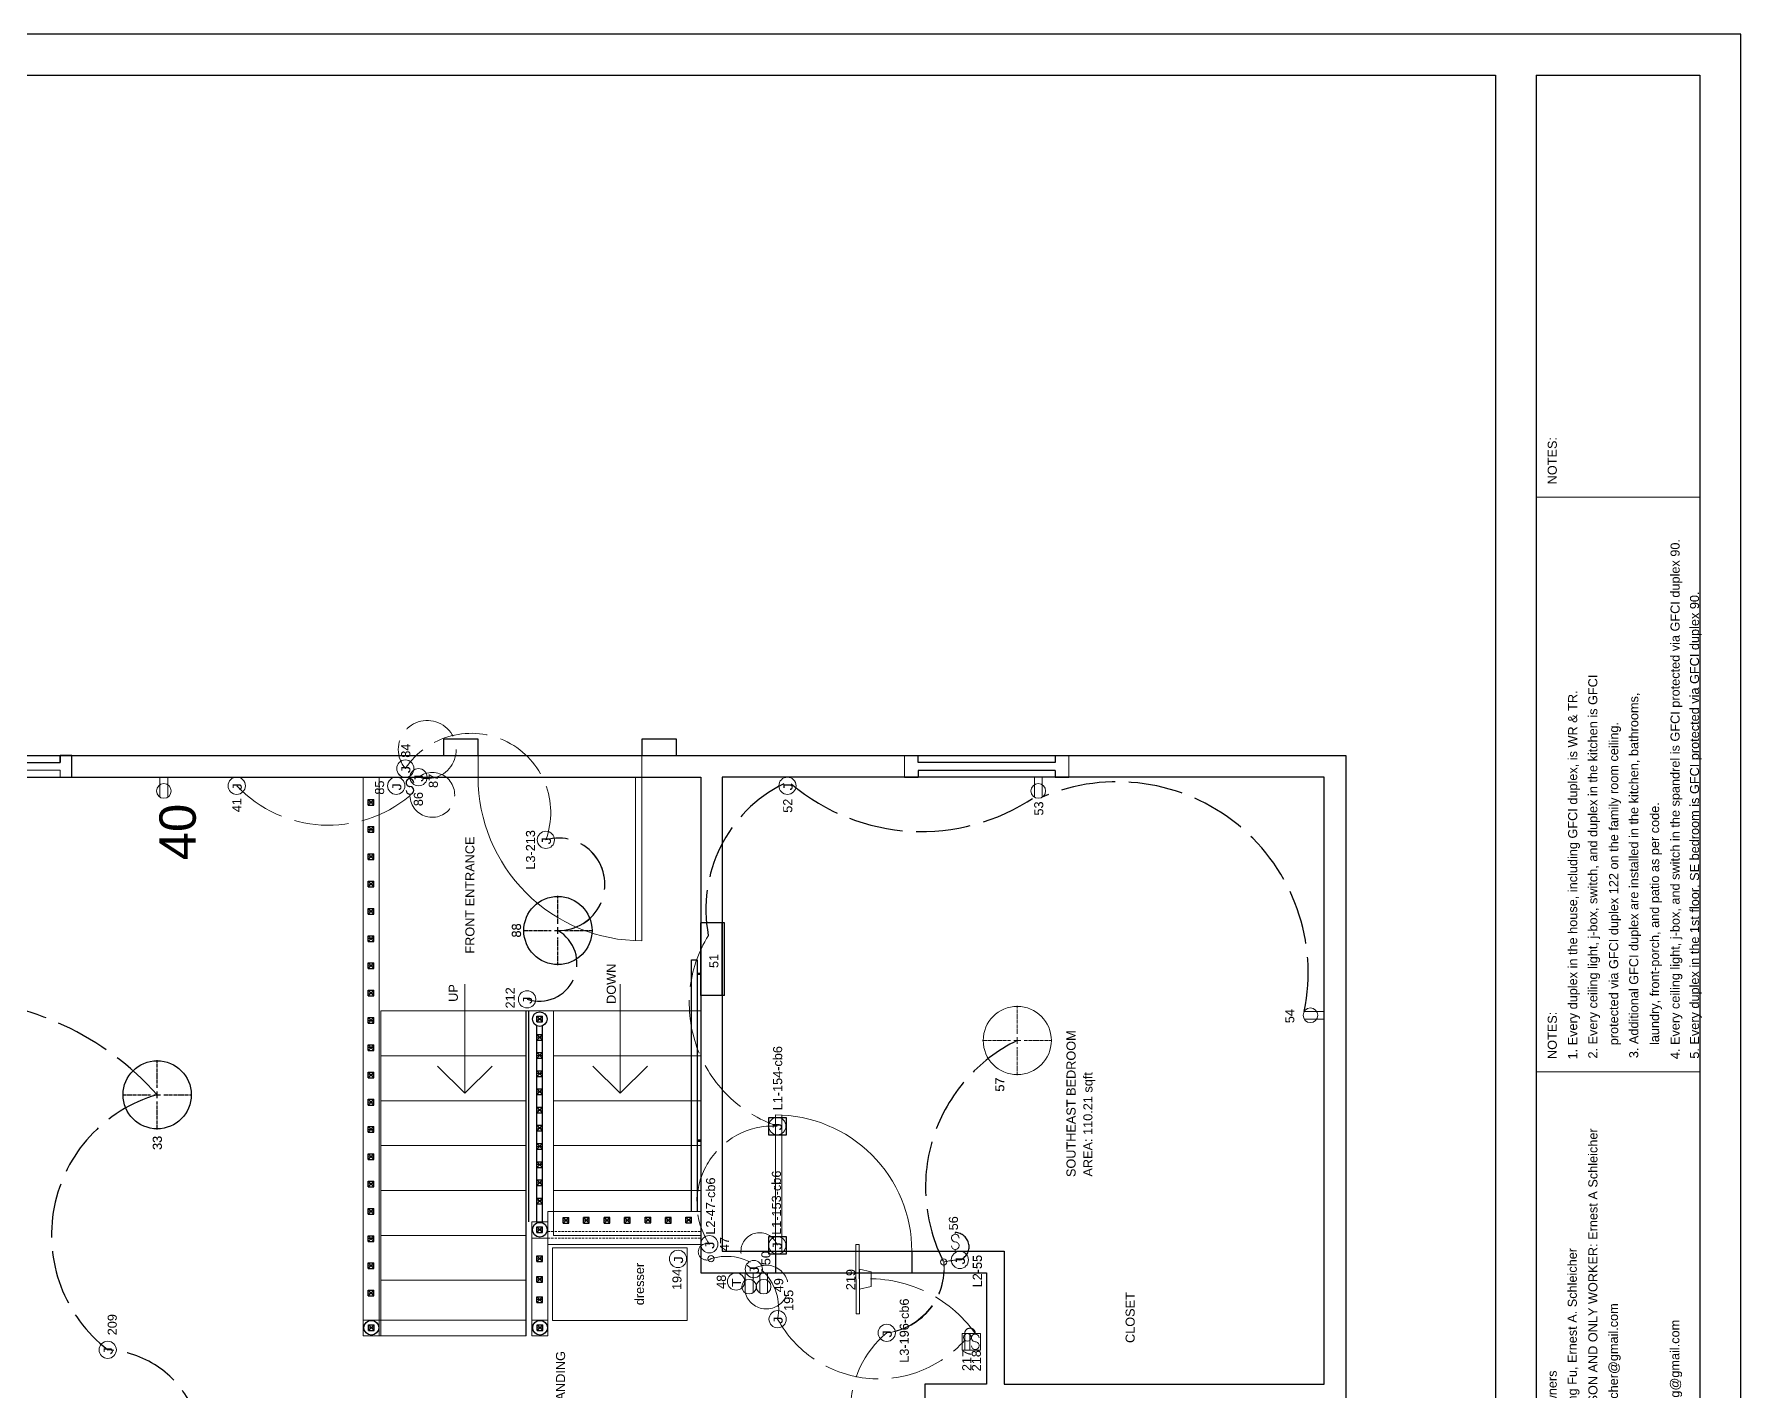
# Model space of a CAD drawing. Header units: inches. Extents: x 12 to 619, y -4 to 515.
# Drawn here: x 244 to 619.4, y 216.8 to 515.3 of the extents above; entities that cross this region are included whole.
import ezdxf

# ---------------------------------------------------------------- set-up
doc = ezdxf.new("R2010")
doc.units = ezdxf.units.IN
doc.header["$MEASUREMENT"] = 0
for name, pattern in [('ACAD_ISO02W100', [15, 12, -3]), ('CENTER2', [1.125, 0.75, -0.125, 0.125, -0.125]), ('DASHED', [0.75, 0.5, -0.25])]:
    doc.linetypes.add(name, pattern=pattern)
doc.layers.get('0').update_dxf_attribs({"color": 1, "lineweight": 9})
for name, color, linetype, lineweight in [('00-page-edge', 7, 'Continuous', 9), ('A201-Floorplan-2nd-floor', 7, 'Continuous', 9), ('A201-Text', 7, 'Continuous', 9), ('E201-Electrical-2nd-floor', 7, 'Continuous', 9), ('E301-Electrical-attic', 7, 'Continuous', 9)]:
    doc.layers.add(name, color=color, linetype=linetype, lineweight=lineweight)
doc.layers.add('Title Block', color=7, linetype='Continuous')
doc.layers.get('0').off()
doc.styles.add('Reg', font='Courier New.ttf', dxfattribs={"height": 2})
doc.styles.get("Standard").update_dxf_attribs({"font": 'Arial.ttf', "height": 2})

# ---------------------------------------------------------------- blocks, each defined once
blk = doc.blocks.new('L2-dining-room-window')
at = {"layer": 'A201-Floorplan-2nd-floor', "lineweight": 30}
for p, q in [((0, -2.5), (0, 0)), ((0, 0), (4.75, 0)), ((4.75, 0), (4.75, -2.5)), ((3.2, -2.5), (4.75, -2.5)), ((3.2, -2.5), (3.2, -92.5)), ((4.75, -2.5), (3.2, -2.5)), ((0, -92.5), (0, -95)), ((3.2, -92.5), (4.75, -92.5)), ((4.75, -92.5), (3.2, -92.5)), ((4.75, -95), (4.75, -92.5)), ((0, -95), (4.75, -95))]:
    blk.add_line(p, q, dxfattribs=at)
at = {"layer": 'A201-Floorplan-2nd-floor'}
blk.add_lwpolyline([(0, -92.5), (1.55, -92.5), (1.55, -2.5), (0, -2.5)], dxfattribs=at)
blk = doc.blocks.new('L2-SE-bedroom-window')
at = {"lineweight": 30}
blk.add_line((0, -33.125), (0, -36.125), dxfattribs=at)
at = {"layer": 'A201-Floorplan-2nd-floor'}
for p, q in [((4.75, 0), (0, 0)), ((0, -36.125), (4.75, -36.125))]:
    blk.add_line(p, q, dxfattribs=at)
at = {"layer": 'A201-Floorplan-2nd-floor', "lineweight": 30}
for p, q in [((0, 0), (0, -3)), ((4.75, 0), (4.75, -3)), ((1.5, -3), (0, -3)), ((1.5, -33.125), (1.5, -3)), ((3.25, -3), (4.75, -3)), ((3.25, -33.125), (3.25, -3)), ((1.5, -33.125), (0, -33.125)), ((4.75, -33.125), (3.25, -33.125)), ((4.75, -33.125), (4.75, -36.125))]:
    blk.add_line(p, q, dxfattribs=at)
blk = doc.blocks.new('L2-SE-bedroom')
at = {"layer": 'A201-Floorplan-2nd-floor'}
for p, q in [((30, 0), (0, 0)), ((0, 0), (0, -1.38)), ((0, -1.38), (29.97, -1.38))]:
    blk.add_line(p, q, dxfattribs=at)
blk.add_arc((0, 0), 30, 270, 0, dxfattribs=at)
blk = doc.blocks.new('L2-wall-heater-51')
at = {"layer": 'E201-Electrical-2nd-floor', "lineweight": 30}
for p, q in [((0, -0.5, -12.5), (0, 4.75, -12.5)), ((0, 4.75, -12.5), (16, 4.75, -12.5)), ((16, -0.5, -12.5), (16, 4.75, -12.5)), ((0, 0, -12.5), (16, 0, -12.5)), ((0, -0.5, -12.5), (16, -0.5, -12.5))]:
    blk.add_line(p, q, dxfattribs=at)
blk = doc.blocks.new('L2-duplex-53')
at = {"layer": 'E201-Electrical-2nd-floor'}
for p, q in [((0, 1.73, -16.62), (-4.39, 1.73, -16.62)), ((0, 0, -16.62), (-4.38, 0, -16.62))]:
    blk.add_line(p, q, dxfattribs=at)
blk.add_circle((-3.03, 0.87, -16.62), 1.61, dxfattribs=at)
blk = doc.blocks.new('L2-duplex-54')
at = {"layer": 'E201-Electrical-2nd-floor'}
for p, q in [((-1.73, 0, -16.62), (-1.73, 4.38, -16.62)), ((0, 0, -16.62), (0, 4.39, -16.62))]:
    blk.add_line(p, q, dxfattribs=at)
blk.add_circle((-0.86, 3.03, -16.62), 1.61, dxfattribs=at)
blk = doc.blocks.new('L2-basic-switch-56')
at = {"layer": 'E201-Electrical-2nd-floor'}
for p, q in [((0.37, 0, -43.5), (0, 0, -43.5)), ((3.74, 0, -43.5), (4.11, 0, -43.5))]:
    blk.add_line(p, q, dxfattribs=at)
for centre, start, end in [((1.21, 0, -43.5), 90, 270), ((2.9, 0, -43.5), 270, 180), ((1.22, 0, -43.5), 270, 0)]:
    blk.add_arc(centre, 0.84, start, end, dxfattribs=at)
blk = doc.blocks.new('L2-ceiling-led-57')
blk.add_circle((0, 0, -91.5), 7.5)
at = {"layer": 'E201-Electrical-2nd-floor', "linetype": 'CENTER2'}
for p, q in [((0, 7.62, -91.5), (0, 1.5, -91.5)), ((-7.62, 0, -91.5), (-1.5, 0, -91.5)), ((1.5, 0, -91.5), (7.62, 0, -91.5)), ((0, -1.5, -91.5), (0, -7.62, -91.5))]:
    blk.add_line(p, q, dxfattribs=at)
at = {"layer": 'E201-Electrical-2nd-floor', "linetype": 'Continuous'}
for p, q in [((-0.75, 0, -91.5), (0.75, 0, -91.5)), ((0, 0.75, -91.5), (0, -0.75, -91.5))]:
    blk.add_line(p, q, dxfattribs=at)
at = {"layer": 'E201-Electrical-2nd-floor'}
blk.add_circle((0, 0, -91.5), 7.5, dxfattribs=at)
blk = doc.blocks.new('brick-facade-right-of-front-door')
at = {"lineweight": 30}
for p, q in [((3.625, 7.625), (0, 7.625)), ((0, 7.625), (0, 0)), ((3.625, 0), (3.625, 7.625)), ((0, 0), (3.625, 0))]:
    blk.add_line(p, q, dxfattribs=at)
blk = doc.blocks.new('brick-facade-left-of-front-door')
at = {"lineweight": 30}
for p, q in [((3.625, 0), (0, 0)), ((0, 0), (0, -7.625)), ((3.625, -7.625), (3.625, 0)), ((0, -7.625), (3.625, -7.625))]:
    blk.add_line(p, q, dxfattribs=at)
blk = doc.blocks.new('L2-duplex-40')
at = {"layer": 'E201-Electrical-2nd-floor'}
for p, q in [((0, 1.73, -15.88), (-4.39, 1.72, -15.88)), ((0, 0, -15.88), (-4.38, -0.01, -15.88))]:
    blk.add_line(p, q, dxfattribs=at)
blk.add_circle((-3.03, 0.87, -15.88), 1.61, dxfattribs=at)
blk = doc.blocks.new('*U133')
at = {"layer": 'E201-Electrical-2nd-floor', "color": 0, "linetype": 'CENTER2', "lineweight": -3, "transparency": 16777216}
for p, q in [((0, 1.5), (0, 7.62)), ((-7.62, 0), (-1.5, 0)), ((1.5, 0), (7.62, 0)), ((0, -7.62), (0, -1.5))]:
    blk.add_line(p, q, dxfattribs=at)
at = {"layer": 'E201-Electrical-2nd-floor', "color": 0, "linetype": 'Continuous', "lineweight": -3, "transparency": 16777216}
for p, q in [((-0.75, 0), (0.75, 0)), ((0, -0.75), (0, 0.75))]:
    blk.add_line(p, q, dxfattribs=at)
blk = doc.blocks.new('L2-ceiling-led-33')
at = {"layer": 'E201-Electrical-2nd-floor', "lineweight": -3}
blk.add_circle((0, 0, -93.62), 7.5, dxfattribs=at)
at = {"layer": 'E201-Electrical-2nd-floor', "linetype": 'CENTER2', "lineweight": -3, "rotation": 270}
blk.add_blockref('*U133', (0, 0, -93.62), dxfattribs=at)
blk = doc.blocks.new('L2-j-box')
at = {"layer": 'E201-Electrical-2nd-floor'}
blk.add_circle((0, 0), 1.9, dxfattribs=at)
at = {"layer": 'E201-Electrical-2nd-floor', "lineweight": 5, "style": 'Reg'}
blk.add_text('J', height=2, dxfattribs=at).set_placement((-1.25, -1.11))
blk = doc.blocks.new('L2-j-box-47')
at = {"layer": 'E201-Electrical-2nd-floor'}
blk.add_circle((0, -1.9, -46.62), 1.9, dxfattribs=at)
at = {"layer": 'E201-Electrical-2nd-floor', "lineweight": 5, "style": 'Reg'}
blk.add_text('J', height=2, dxfattribs=at).set_placement((-1.25, -3.01, -46.62))
blk = doc.blocks.new('L2-thermostat-48')
at = {"layer": 'E201-Electrical-2nd-floor'}
blk.add_circle((-1.9, 0, -59.62), 1.9, dxfattribs=at)
at = {"layer": 'E201-Electrical-2nd-floor', "lineweight": 5, "style": 'Reg'}
blk.add_text('T', height=2, dxfattribs=at).set_placement((-3.15, -1.11, -59.62))
blk = doc.blocks.new('L2-j-box-50')
at = {"layer": 'E201-Electrical-2nd-floor'}
blk.add_circle((-0.1, -1.9, -2), 1.9, dxfattribs=at)
at = {"layer": 'E201-Electrical-2nd-floor', "lineweight": 5, "style": 'Reg'}
blk.add_text('J', height=2, dxfattribs=at).set_placement((-1.35, -3.01, -2))
blk = doc.blocks.new('L2-two-duplex-49')
at = {"layer": 'E201-Electrical-2nd-floor'}
for p, q in [((0, 2.46, -15.62), (-4.39, 2.46, -15.62)), ((0, 0.73, -15.62), (-4.38, 0.73, -15.62)), ((0, -0.74, -15.62), (-4.39, -0.74, -15.62)), ((0, -2.47, -15.62), (-4.38, -2.47, -15.62))]:
    blk.add_line(p, q, dxfattribs=at)
for centre in [(-3.03, 1.6, -15.62), (-3.03, -1.6, -15.62)]:
    blk.add_circle(centre, 1.61, dxfattribs=at)
blk = doc.blocks.new('L2-j-box-52')
at = {"layer": 'E201-Electrical-2nd-floor'}
blk.add_circle((-1.9, 0, -27), 1.9, dxfattribs=at)
at = {"layer": 'E201-Electrical-2nd-floor', "lineweight": 5, "style": 'Reg'}
blk.add_text('J', height=2, dxfattribs=at).set_placement((-3.15, -1.11, -27))
blk = doc.blocks.new('L2-j-box-84')
at = {"layer": 'E201-Electrical-2nd-floor'}
blk.add_circle((1.9, 0, -147), 1.9, dxfattribs=at)
at = {"layer": 'E201-Electrical-2nd-floor', "lineweight": 5, "style": 'Reg'}
blk.add_text('J', height=2, dxfattribs=at).set_placement((0.65, -1.11, -147))
blk = doc.blocks.new('L2-j-box-85')
at = {"layer": 'E201-Electrical-2nd-floor'}
blk.add_circle((-1.9, 0, -70.12), 1.9, dxfattribs=at)
at = {"layer": 'E201-Electrical-2nd-floor', "lineweight": 5, "style": 'Reg'}
blk.add_text('J', height=2, dxfattribs=at).set_placement((-3.15, -1.11, -70.12))
blk = doc.blocks.new('L2-motion-switch-86')
at = {"layer": 'E201-Electrical-2nd-floor', "lineweight": -3}
for p, q in [((-3.74, 0, -64.62), (-4.11, 0, -64.62)), ((-0.37, 0, -64.62), (0, 0, -64.62))]:
    blk.add_line(p, q, dxfattribs=at)
for centre, start, end in [((-2.9, 0, -64.62), 90, 360), ((-1.22, 0, -64.62), 90, 180), ((-1.21, 0, -64.62), 270, 90)]:
    blk.add_arc(centre, 0.84, start, end, dxfattribs=at)
blk = doc.blocks.new('L2-j-box-87')
at = {"layer": 'E201-Electrical-2nd-floor'}
blk.add_circle((0, -1.9, -70.25), 1.9, dxfattribs=at)
at = {"layer": 'E201-Electrical-2nd-floor', "lineweight": 5, "style": 'Reg'}
blk.add_text('J', height=2, dxfattribs=at).set_placement((-1.25, -3.01, -70.25))
blk = doc.blocks.new('L2-front-door')
at = {"layer": 'A201-Floorplan-2nd-floor'}
for p, q in [((-36, 0), (0, 0)), ((-35.97, 1.38), (0, 1.38))]:
    blk.add_line(p, q, dxfattribs=at)
at = {"layer": 'A201-Floorplan-2nd-floor', "lineweight": 30}
blk.add_line((0, 1.38), (0, 0), dxfattribs=at)
at = {"layer": 'A201-Floorplan-2nd-floor'}
blk.add_arc((0, 0), 36, 90, 180, dxfattribs=at)
blk = doc.blocks.new('L2-banister-rail')
at = {"layer": 'A201-Floorplan-2nd-floor', "lineweight": -3}
for p, q in [((292.34, -354.55), (291.09, -355.8)), ((292.34, -355.8), (291.09, -354.55)), ((291.09, -354.55), (291.09, -355.8)), ((291.09, -354.55), (292.34, -354.55)), ((291.09, -355.8), (292.34, -355.8)), ((292.34, -354.55), (292.34, -355.8))]:
    blk.add_line(p, q, dxfattribs=at)
at = {"layer": 'A201-Floorplan-2nd-floor', "lineweight": 5}
blk.add_line((291.71, -355.8), (291.71, -354.55), dxfattribs=at)
blk = doc.blocks.new('L2-dresser-in-front-of-banister')
at = {"layer": 'A201-Floorplan-2nd-floor', "lineweight": 5}
for p, q in [((232.25, -357.98), (232.25, -387.6)), ((248.25, -357.98), (232.25, -357.98)), ((248.25, -387.6), (248.25, -357.98)), ((232.25, -387.6), (248.25, -387.6))]:
    blk.add_line(p, q, dxfattribs=at)
blk = doc.blocks.new('L2-SW-bannister-ball')
at = {"layer": 'A201-Floorplan-2nd-floor', "lineweight": -3}
blk.add_circle((231.61, -355.22), 1.62, dxfattribs=at)
at = {"color": 1, "lineweight": 5}
blk.add_blockref('L2-banister-rail', (-60.1, -0.01), dxfattribs=at)
blk = doc.blocks.new('L2-SE-bannister-ball')
at = {"layer": 'A201-Floorplan-2nd-floor', "lineweight": -3}
blk.add_circle((252.25, -355.22), 1.62, dxfattribs=at)
at = {"color": 1, "lineweight": 5}
blk.add_blockref('L2-banister-rail', (-39.46, 0), dxfattribs=at)
blk = doc.blocks.new('L1-pt-5-bannister-ball')
at = {"layer": 'A201-Floorplan-2nd-floor', "lineweight": -3}
blk.add_circle((298.59, -355.2), 1.61, dxfattribs=at)
at = {"color": 1, "lineweight": 5}
blk.add_blockref('L2-banister-rail', (6.88, -0.02), dxfattribs=at)
blk = doc.blocks.new('L2-south-stairway-5-steps')
at = {"layer": 'A201-Floorplan-2nd-floor', "lineweight": 5}
for p, q in [((-49.375, 0), (0, 0)), ((-49.375, 0), (-49.375, -32.40625)), ((-39.5, 0), (-39.5, -32.40625)), ((-29.625, 0), (-29.625, -32.40625)), ((-19.75, 0), (-19.75, -32.40625)), ((-9.875, 0), (-9.875, -32.40625)), ((0, 0), (0, -32.40625))]:
    blk.add_line(p, q, dxfattribs=at)
blk = doc.blocks.new('L2-south-stairway-handrail-to-L1')
at = {"layer": 'A201-Floorplan-2nd-floor', "lineweight": -3}
for p, q in [((-44.12, 1.25), (11.23, 1.25)), ((11.23, 0), (-44.12, 0)), ((-28.71, -0.75), (-28.71, 0)), ((-28.46, -0.75), (-28.46, 0)), ((8.09, 0), (8.09, -0.75)), ((8.34, 0), (8.34, -0.75)), ((11.23, 1.25), (11.23, 0))]:
    blk.add_line(p, q, dxfattribs=at)
blk = doc.blocks.new('L1-arrow')
at = {"lineweight": 5}
for p, q in [((188.32, -365.98), (182.32, -359.98)), ((182.32, -365.98), (164.32, -365.98)), ((182.32, -365.98), (188.32, -365.98)), ((188.32, -365.98), (182.32, -371.98))]:
    blk.add_line(p, q, dxfattribs=at)
blk = doc.blocks.new('L3-attic-j-box-211')
at = {"layer": 'E301-Electrical-attic'}
blk.add_circle((0, 0), 1.9, dxfattribs=at)
at = {"layer": 'E301-Electrical-attic', "lineweight": 5, "style": 'Reg'}
blk.add_text('J', height=2, dxfattribs=at).set_placement((-1.25, -1.11))
blk = doc.blocks.new('L3-attic-j-box-212')
at = {"layer": 'E301-Electrical-attic'}
blk.add_circle((0, 0), 1.9, dxfattribs=at)
at = {"layer": 'E301-Electrical-attic', "lineweight": 5, "style": 'Reg'}
blk.add_text('J', height=2, dxfattribs=at).set_placement((-1.25, -1.11))
blk = doc.blocks.new('L3-attic-j-box-194')
at = {"layer": 'E301-Electrical-attic'}
blk.add_circle((0, 0), 1.9, dxfattribs=at)
at = {"layer": 'E301-Electrical-attic', "lineweight": 5, "style": 'Reg'}
blk.add_text('J', height=2, dxfattribs=at).set_placement((-1.25, -1.11))
blk = doc.blocks.new('L3-attic-j-box-196')
at = {"layer": 'E301-Electrical-attic'}
blk.add_circle((0, 0), 1.9, dxfattribs=at)
at = {"layer": 'E301-Electrical-attic', "lineweight": 5, "style": 'Reg'}
blk.add_text('J', height=2, dxfattribs=at).set_placement((-1.25, -1.11))
blk = doc.blocks.new('L2-j-box-47-cb6')
at = {"layer": 'E301-Electrical-attic'}
blk.add_circle((0, 0), 1.9, dxfattribs=at)
at = {"layer": 'E301-Electrical-attic', "lineweight": 5, "style": 'Reg'}
blk.add_text('J', height=2, dxfattribs=at).set_placement((-1.25, -1.11))
blk = doc.blocks.new('L2-j-box-55')
at = {"layer": 'E301-Electrical-attic'}
blk.add_circle((0, 0), 1.9, dxfattribs=at)
at = {"layer": 'E301-Electrical-attic', "lineweight": 5, "style": 'Reg'}
blk.add_text('J', height=2, dxfattribs=at).set_placement((-1.25, -1.11))
blk = doc.blocks.new('L1-154')
at = {"layer": 'E201-Electrical-2nd-floor', "lineweight": 30}
for p, q in [((-1.98, -1.95, -95.88), (-1.98, 1.9, -95.88)), ((-1.98, 1.9, -95.88), (0, 1.9, -95.88)), ((0, 1.9, -95.88), (1.93, 1.9, -95.88)), ((1.93, 1.9, -95.88), (1.93, -1.95, -95.88)), ((1.93, -1.95, -95.88), (-1.98, -1.95, -95.88))]:
    blk.add_line(p, q, dxfattribs=at)
at = {"layer": 'E201-Electrical-2nd-floor'}
blk.add_circle((0, 0, -95.88), 1.9, dxfattribs=at)
at = {"layer": 'E201-Electrical-2nd-floor', "lineweight": 5, "style": 'Reg'}
blk.add_text('J', height=2, dxfattribs=at).set_placement((-1.16, -0.99, -95.88))
blk = doc.blocks.new('L1-153-cb6')
at = {"layer": 'E201-Electrical-2nd-floor', "lineweight": 30}
for p, q in [((-1.98, -1.95), (-1.98, 1.9)), ((-1.98, 1.9), (0, 1.9)), ((0, 1.9), (1.93, 1.9)), ((1.93, 1.9), (1.93, -1.95)), ((1.93, -1.95), (-1.98, -1.95))]:
    blk.add_line(p, q, dxfattribs=at)
at = {"layer": 'E201-Electrical-2nd-floor'}
blk.add_circle((0, 0), 1.9, dxfattribs=at)
at = {"layer": 'E201-Electrical-2nd-floor', "lineweight": 5, "style": 'Reg'}
blk.add_text('J', height=2, dxfattribs=at).set_placement((-1.16, -0.99))
blk = doc.blocks.new('L2-84')
at = {"layer": 'E301-Electrical-attic'}
blk.add_circle((0, 0), 1.9, dxfattribs=at)
at = {"layer": 'E301-Electrical-attic', "lineweight": 5, "style": 'Reg'}
blk.add_text('J', height=2, dxfattribs=at).set_placement((-1.25, -1.11))
blk = doc.blocks.new('*U390')
at = {"layer": 'E301-Electrical-attic', "color": 0, "linetype": 'CENTER2', "lineweight": -3, "transparency": 16777216}
for p, q in [((0, 1.5), (0, 7.62)), ((-7.62, 0), (-1.5, 0)), ((1.5, 0), (7.62, 0)), ((0, -7.62), (0, -1.5))]:
    blk.add_line(p, q, dxfattribs=at)
at = {"layer": 'E301-Electrical-attic', "color": 0, "linetype": 'Continuous', "lineweight": -3, "transparency": 16777216}
for p, q in [((-0.75, 0), (0.75, 0)), ((0, -0.75), (0, 0.75))]:
    blk.add_line(p, q, dxfattribs=at)
blk = doc.blocks.new('L2-33')
at = {"layer": 'E301-Electrical-attic', "lineweight": -3}
blk.add_circle((0, 0), 7.5, dxfattribs=at)
at = {"layer": 'E301-Electrical-attic', "linetype": 'CENTER2', "lineweight": -3, "rotation": 270}
blk.add_blockref('*U390', (0, 0), dxfattribs=at)
blk = doc.blocks.new('L2-56')
at = {"layer": 'E301-Electrical-attic'}
for p, q in [((0.37, 0), (0, 0)), ((3.74, 0), (4.11, 0))]:
    blk.add_line(p, q, dxfattribs=at)
for centre, start, end in [((1.21, 0), 90, 270), ((2.9, 0), 270, 180), ((1.22, 0), 270, 0)]:
    blk.add_arc(centre, 0.84, start, end, dxfattribs=at)
blk = doc.blocks.new('L2-57')
at = {"layer": 'E301-Electrical-attic', "linetype": 'CENTER2'}
for p, q in [((0, 7.62), (0, 1.5)), ((-7.62, 0), (-1.5, 0)), ((1.5, 0), (7.62, 0)), ((0, -1.5), (0, -7.62))]:
    blk.add_line(p, q, dxfattribs=at)
at = {"layer": 'E301-Electrical-attic', "linetype": 'Continuous'}
for p, q in [((-0.75, 0), (0.75, 0)), ((0, 0.75), (0, -0.75))]:
    blk.add_line(p, q, dxfattribs=at)
at = {"layer": 'E301-Electrical-attic'}
blk.add_circle((0, 0), 7.5, dxfattribs=at)
blk.add_circle((0, 0), 7.5, dxfattribs=at)
blk = doc.blocks.new('*U401')
at = {"layer": 'E201-Electrical-2nd-floor', "color": 0, "linetype": 'CENTER2', "lineweight": -3, "transparency": 16777216}
for p, q in [((0, 1.5), (0, 7.62)), ((-7.62, 0), (-1.5, 0)), ((1.5, 0), (7.62, 0)), ((0, -7.62), (0, -1.5))]:
    blk.add_line(p, q, dxfattribs=at)
at = {"layer": 'E201-Electrical-2nd-floor', "color": 0, "linetype": 'Continuous', "lineweight": -3, "transparency": 16777216}
for p, q in [((-0.75, 0), (0.75, 0)), ((0, -0.75), (0, 0.75))]:
    blk.add_line(p, q, dxfattribs=at)
blk = doc.blocks.new('L2-pendant-light-88')
at = {"layer": 'E201-Electrical-2nd-floor', "lineweight": -3}
blk.add_circle((0, 0, -85.88), 7.5, dxfattribs=at)
at = {"layer": 'E201-Electrical-2nd-floor', "linetype": 'CENTER2', "lineweight": -3, "rotation": 270}
blk.add_blockref('*U401', (0, 0, -85.88), dxfattribs=at)
blk = doc.blocks.new('*U403')
at = {"layer": 'E301-Electrical-attic', "color": 0, "linetype": 'CENTER2', "lineweight": -3, "transparency": 16777216}
for p, q in [((0, 1.5), (0, 7.62)), ((-7.62, 0), (-1.5, 0)), ((1.5, 0), (7.62, 0)), ((0, -7.62), (0, -1.5))]:
    blk.add_line(p, q, dxfattribs=at)
at = {"layer": 'E301-Electrical-attic', "color": 0, "linetype": 'Continuous', "lineweight": -3, "transparency": 16777216}
for p, q in [((-0.75, 0), (0.75, 0)), ((0, -0.75), (0, 0.75))]:
    blk.add_line(p, q, dxfattribs=at)
blk = doc.blocks.new('L2-88')
at = {"layer": 'E301-Electrical-attic', "lineweight": -3}
blk.add_circle((0, 0), 7.5, dxfattribs=at)
at = {"layer": 'E301-Electrical-attic', "linetype": 'CENTER2', "lineweight": -3, "rotation": 270}
blk.add_blockref('*U403', (0, 0), dxfattribs=at)
blk = doc.blocks.new('L3-212')
at = {"layer": 'E201-Electrical-2nd-floor'}
blk.add_circle((0, 0), 1.9, dxfattribs=at)
at = {"layer": 'E201-Electrical-2nd-floor', "lineweight": 5, "style": 'Reg'}
blk.add_text('J', height=2, dxfattribs=at).set_placement((-1.25, -1.11))
blk = doc.blocks.new('L3-j-box-208')
at = {"layer": 'E301-Electrical-attic'}
blk.add_circle((0, 0), 1.9, dxfattribs=at)
at = {"layer": 'E301-Electrical-attic', "lineweight": 5, "style": 'Reg'}
blk.add_text('J', height=2, dxfattribs=at).set_placement((-1.25, -1.11))
blk = doc.blocks.new('L3-j-box-195')
at = {"layer": 'E301-Electrical-attic'}
blk.add_circle((0, 0), 1.9, dxfattribs=at)
at = {"layer": 'E301-Electrical-attic', "lineweight": 5, "style": 'Reg'}
blk.add_text('J', height=2, dxfattribs=at).set_placement((-1.25, -1.11))
blk = doc.blocks.new('L3-gang-box-for-switch-duplex')
at = {"lineweight": 5}
for p, q in [((-3.625, 0), (-3.625, -4)), ((0, 0), (-3.625, 0)), ((0, -4), (0, 0)), ((-3.625, -4), (0, -4))]:
    blk.add_line(p, q, dxfattribs=at)
blk = doc.blocks.new('attic-switch-218')
at = {"layer": 'E301-Electrical-attic'}
for p, q in [((0.12, 0), (0, 0)), ((3.5, 0), (3.62, 0))]:
    blk.add_line(p, q, dxfattribs=at)
for centre, start, end in [((0.96, 0), 90, 270), ((2.66, 0), 270, 180), ((0.98, 0), 270, 0)]:
    blk.add_arc(centre, 0.84, start, end, dxfattribs=at)
blk = doc.blocks.new('attic-duplex-217')
at = {"layer": 'E301-Electrical-attic', "lineweight": 5}
for p, q in [((3.41, 1.13), (0, 1.13)), ((3.41, 0), (0, 0))]:
    blk.add_line(p, q, dxfattribs=at)
at = {"layer": 'E301-Electrical-attic'}
blk.add_circle((2.78, 0.56), 0.845, dxfattribs=at)
blk = doc.blocks.new('L3-led-219-facing-north-not-floor')
at = {"layer": 'E301-Electrical-attic', "lineweight": 5}
for p, q in [((7.62, 0.78, -27.62), (-7.62, 0.72, -27.62)), ((-7.62, 0.72, -27.62), (-7.62, -0.03, -27.62)), ((7.62, 0.03, -27.62), (-7.62, -0.03, -27.62)), ((7.62, 0.78, -27.62), (7.62, 0.03, -27.62))]:
    blk.add_line(p, q, dxfattribs=at)
blk = doc.blocks.new('L3-horizontal-box-for-led-219')
at = {"lineweight": 5}
for p, q in [((-2.18, 2.62, -27.62), (2.18, 2.63, -27.62)), ((-2.18, 2.62, -27.62), (-1.62, 0, -27.62)), ((0, 0, -27.62), (-1.62, 0, -27.62)), ((0, 0, -27.62), (1.62, 0, -27.62)), ((2.18, 2.63, -27.62), (1.62, 0, -27.62))]:
    blk.add_line(p, q, dxfattribs=at)
blk = doc.blocks.new('L3-209')
at = {"layer": 'E201-Electrical-2nd-floor'}
blk.add_circle((0, 0), 1.9, dxfattribs=at)
at = {"layer": 'E201-Electrical-2nd-floor', "lineweight": 5, "style": 'Reg'}
blk.add_text('J', height=2, dxfattribs=at).set_placement((-1.25, -1.11))
blk = doc.blocks.new('L3-196')
at = {"layer": 'E201-Electrical-2nd-floor'}
blk.add_circle((0, 0), 1.9, dxfattribs=at)
at = {"layer": 'E201-Electrical-2nd-floor', "lineweight": 5, "style": 'Reg'}
blk.add_text('J', height=2, dxfattribs=at).set_placement((-1.25, -1.11))

msp = doc.modelspace()

# ---------------------------------------------------------------- linework, layer by layer
at = {"layer": '00-page-edge', "lineweight": 5}
for p, q in [((574.4, 413.46), (610.4, 413.46)), ((574.4, 286.96), (610.4, 286.96))]:
    msp.add_line(p, q, dxfattribs=at)
at = {"layer": '00-page-edge', "lineweight": -3}
for points in [[(12.1, -4.04), (619.4, -4.04), (619.4, 515.31), (12.1, 515.31)], [(565.4, 4.96), (21.1, 4.96), (21.1, 506.31), (565.4, 506.31)]]:
    msp.add_lwpolyline(points, close=True, dxfattribs=at)
at = {"layer": 'A201-Floorplan-2nd-floor', "lineweight": -3}
for p, q in [((90.69, 356.57), (532.5, 356.57)), ((532.5, 356.57), (532.5, 35.27)), ((352.2, 228.88), (352.2, 300.38)), ((352.82, 254), (352.82, 300.38)), ((354.55, 254), (354.55, 297.12)), ((355.8, 254), (355.8, 297.11)), ((407.04, 247.5), (407.04, 242.75)), ((437.04, 247.5), (437.04, 242.75))]:
    msp.add_line(p, q, dxfattribs=at)
at = {"layer": 'A201-Floorplan-2nd-floor', "lineweight": 5}
for p, q in [((341.64, 351.82), (341.64, 356.57)), ((377.64, 351.82), (377.64, 356.57)), ((316.35, 351.82), (316.35, 228.88)), ((319.85, 351.82), (319.85, 228.88)), ((320.26, 300.38), (320.26, 228.88)), ((352.2, 300.38), (320.26, 300.38)), ((390.6, 300.38), (352.2, 300.38)), ((352.2, 290.5), (320.26, 290.5)), ((352.2, 280.63), (320.26, 280.63)), ((352.2, 270.75), (320.26, 270.75)), ((352.2, 260.88), (320.26, 260.88)), ((390.6, 256.25), (356.98, 256.25)), ((356.98, 228.88), (356.98, 256.25)), ((390.6, 249), (390.6, 256.25)), ((353.48, 228.88), (353.48, 254)), ((353.48, 254), (356.98, 254)), ((352.2, 251), (320.26, 251)), ((356.98, 250.36), (353.48, 250.36)), ((390.6, 249), (356.98, 249)), ((352.2, 241.13), (320.26, 241.13)), ((352.2, 232.32), (316.35, 232.32)), ((353.48, 232.32), (356.98, 232.32)), ((316.35, 228.88), (352.2, 228.88)), ((353.48, 228.88), (356.98, 228.88))]:
    msp.add_line(p, q, dxfattribs=at)
at = {"layer": 'A201-Floorplan-2nd-floor', "linetype": 'DASHED', "lineweight": 5}
for p, q in [((356.98, 251.86), (390.6, 251.86)), ((356.98, 250.36), (390.6, 250.36))]:
    msp.add_line(p, q, dxfattribs=at)
at = {"layer": 'A201-Floorplan-2nd-floor', "lineweight": -3}
for points in [[(221.79, 173.94), (221.79, 40.03), (95.41, 39.94), (95.41, 351.82), (390.6, 351.82), (390.6, 242.75), (453.45, 242.75), (453.45, 218.25), (439.9, 218.25), (439.9, 152.5), (404.56, 152.5), (404.56, 173.94), (221.78, 173.94)], [(366.1, 254.97), (364.85, 254.97)], [(370.6, 254.97), (369.35, 254.97)], [(375.1, 254.97), (373.85, 254.97)], [(379.6, 254.97), (378.36, 254.97)], [(384.1, 254.97), (382.85, 254.97)]]:
    msp.add_lwpolyline(points, dxfattribs=at)
msp.add_lwpolyline([(457.33, 247.5), (457.33, 218.25), (527.75, 218.25), (527.75, 351.82), (395.35, 351.82), (395.35, 247.5)], close=True, dxfattribs=at)
at = {"layer": 'E201-Electrical-2nd-floor'}
msp.add_circle((447.6, 245.61), 1.9, dxfattribs=at)
at = {"layer": 'E201-Electrical-2nd-floor', "linetype": 'ACAD_ISO02W100', "lineweight": 5}
for centre, radius, start, end in [((330.45, 357.9), 6.38, 252.5281, 221.0317), ((340.14, 344.01), 17.46, 339.9444, 146.2281), ((308.77, 369.17), 27.92, 223.5718, 309.7674), ((331.56, 347.93), 4.93, 182.6, 127.8808), ((416.65, 302.09), 28.57, 148.5392, 251.2176), ((406.56, 258.26), 16.8, 86.9786, 213.1877), ((403.56, 247.49), 4.11, 18.8836, 251.8039), ((405.04, 239.63), 4.82, 195.2058, 124.8998), ((430, 243.63), 14.15, 276.1907, 6.1902)]:
    msp.add_arc(centre, radius, start, end, dxfattribs=at)
at = {"layer": 'E201-Electrical-2nd-floor', "linetype": 'ACAD_ISO02W100', "lineweight": -3}
for centre, radius, start, end in [((422.54, 322.76), 30.81, 116.3768, 190.7699), ((439.19, 384.24), 44.39, 229.7467, 303.9743), ((482.21, 308.78), 42.02, 348.3368, 113.0887), ((359.34, 328.26), 10.17, 269.1232, 105.9945), ((223.63, 239.61), 63.55, 41.7589, 134.5372), ((475.9, 261.63), 35.85, 115.9206, 207.3703), ((279.87, 251.11), 32.07, 105.9938, 232.0727), ((446.53, 248.52), 3.1, 290.2142, 88.6737), ((258.94, 203.93), 21.92, 325.6438, 86.8098)]:
    msp.add_arc(centre, radius, start, end, dxfattribs=at)
at = {"layer": 'E301-Electrical-attic', "lineweight": 5}
for centre in [(392.87, 245.88), (444.06, 245.15)]:
    msp.add_circle(centre, 0.69, dxfattribs=at)
at = {"layer": 'E301-Electrical-attic', "linetype": 'ACAD_ISO02W100', "lineweight": 5}
for centre, radius, start, end in [((340.14, 344.01), 17.46, 339.9444, 146.2281), ((391.87, 247.38), 1.8, 69.49, 303.8237), ((396.25, 234.88), 11.51, 348.3796, 107.0655), ((429.63, 243.92), 14.49, 277.5217, 4.8592), ((448.03, 228.33), 17.28, 91.3961, 103.2549), ((427.71, 212.92), 28.53, 35.2755, 94.4478), ((429.74, 244.78), 25.35, 208.7952, 318.3476), ((445.61, 212.56), 22.08, 129.6435, 230.3565), ((449.84, 229.41), 1.17, 353.2003, 191.0139)]:
    msp.add_arc(centre, radius, start, end, dxfattribs=at)
at = {"layer": 'E301-Electrical-attic', "linetype": 'ACAD_ISO02W100', "lineweight": -3}
for centre, radius, start, end in [((359.34, 328.25), 10.17, 269.1232, 105.9945), ((355.06, 310.84), 8.33, 251.4536, 60.3378), ((223.63, 239.61), 63.55, 41.7589, 134.5372), ((475.9, 261.63), 35.85, 115.9206, 207.3703), ((279.87, 251.11), 32.07, 105.9938, 232.0727), ((258.94, 203.93), 21.92, 325.6438, 86.8098)]:
    msp.add_arc(centre, radius, start, end, dxfattribs=at)
at = {"layer": 'Title Block', "lineweight": -3}
for p, q in [((574.4, 506.31), (574.4, 4.96)), ((574.4, 506.31), (610.4, 506.31)), ((610.4, 506.31), (610.4, 4.96))]:
    msp.add_line(p, q, dxfattribs=at)

# ---------------------------------------------------------------- block references
at = {"lineweight": -3, "rotation": 89.99999999999999}
for name, p in [('L2-dining-room-window', (157.24, 351.82)), ('L2-SE-bedroom', (407.04, 247.5))]:
    msp.add_blockref(name, p, dxfattribs=at)
at = {"lineweight": 5, "rotation": 89.99999999999999}
for name, p in [('L2-84', (325.63, 353.71)), ('L2-front-door', (377.64, 351.82)), ('L2-south-stairway-handrail-to-L1', (389.85, 300.38)), ('L2-south-stairway-5-steps', (358.2, 300.38)), ('L1-pt-5-bannister-ball', (0, 0)), ('L2-SE-bannister-ball', (0, 0)), ('L2-dresser-in-front-of-banister', (0, 0)), ('L2-SW-bannister-ball', (-37.07, -0.92)), ('L2-SW-bannister-ball', (0.05, -0.92))]:
    msp.add_blockref(name, p, dxfattribs=at)
at = {"color": 1, "lineweight": 5, "rotation": 89.99999999999999}
for p in [(-37.07, 54.6), (-37.07, 48.6), (-37.07, 42.6), (-37.07, 36.6), (-37.07, 30.6), (-37.07, 24.6), (-37.07, 18.6), (-37.07, 12.6), (-37.07, 6.6), (-37.07, 0.6), (0.02, 2.88), (0, -1.12), (-37.07, -5.4), (0, -5.12), (0, -9.12), (-37.07, -11.4), (0, -13.12), (-37.07, -17.4), (0, -17.12), (0, -21.12), (-37.07, -23.4), (0, -25.12), (-37.07, -29.4), (0, -29.12), (0, -33.12), (-37.07, -35.4), (5.8, -37.37), (10.3, -37.37), (14.8, -37.37), (19.3, -37.37), (23.8, -37.33), (28.3, -37.37), (32.8, -37.33), (-37.07, -41.4), (-37.07, -47.4), (0, -45.85), (0, -50.35), (-37.07, -53.4), (0, -54.85)]:
    msp.add_blockref('L2-banister-rail', p, dxfattribs=at)
at = {"layer": 'A201-Floorplan-2nd-floor', "lineweight": -3, "rotation": 89.99999999999999}
for name, p in [('brick-facade-right-of-front-door', (341.64, 356.57)), ('brick-facade-left-of-front-door', (377.64, 356.57)), ('L2-SE-bedroom-window', (435.46, 351.82))]:
    msp.add_blockref(name, p, dxfattribs=at)
at = {"layer": 'A201-Floorplan-2nd-floor', "lineweight": 5}
for name, p, rotation in [('L2-j-box', (288.54, 349.92), 89.99999999999999), ('L1-arrow', (704.72, 470.59), 270), ('L1-arrow', (738.87, 470.59), 270)]:
    msp.add_blockref(name, p, dxfattribs=dict(at, rotation=rotation))
at = {"layer": 'E201-Electrical-2nd-floor', "lineweight": 5, "rotation": 89.99999999999999}
for name, p in [('L2-j-box-84', (325.63, 351.82, 147)), ('L2-j-box-87', (326.63, 351.82, 70.25)), ('L2-j-box-85', (323.63, 351.82, 70.12)), ('L2-motion-switch-86', (326.63, 351.82, 64.62)), ('L2-j-box-52', (409.69, 351.82, 27)), ('L3-212', (356.54, 338.03)), ('L2-pendant-light-88', (359.19, 318.08, 85.88)), ('L2-ceiling-led-33', (271.04, 281.94, 93.62)), ('L1-154', (407.45, 275.04, 95.88)), ('L2-j-box-47', (390.6, 249.06, 46.62)), ('L1-153-cb6', (407.45, 248.82)), ('L2-j-box-50', (400.38, 243.68, 2)), ('L2-thermostat-48', (398.38, 242.75, 59.62)), ('L2-two-duplex-49', (402.84, 242.75, 15.62)), ('L3-196', (431.52, 229.56)), ('L3-209', (260.16, 225.82))]:
    msp.add_blockref(name, p, dxfattribs=at)
at = {"layer": 'E201-Electrical-2nd-floor', "lineweight": -3, "rotation": 89.99999999999999}
for name, p in [('L2-duplex-40', (273.38, 351.82, 15.88)), ('L2-duplex-53', (465.73, 351.82, 16.62)), ('L2-wall-heater-51', (395.35, 303.75, 12.5)), ('L2-ceiling-led-57', (460.23, 293.88, 91.5)), ('L2-duplex-54', (527.75, 300.29, 16.62)), ('L2-basic-switch-56', (446.6, 247.5, 43.5))]:
    msp.add_blockref(name, p, dxfattribs=at)
at = {"layer": 'E301-Electrical-attic', "lineweight": 5, "rotation": 89.99999999999999}
for name, p in [('L3-attic-j-box-212', (356.54, 338.03)), ('L2-88', (359.19, 318.08)), ('L3-attic-j-box-211', (352.41, 302.94)), ('L2-57', (460.23, 293.88)), ('L2-33', (271.04, 281.94)), ('L2-56', (446.6, 247.5)), ('L2-j-box-47-cb6', (392.5, 249.06)), ('L3-led-219-facing-north-not-floor', (425.5, 241.37, 27.62)), ('L3-attic-j-box-194', (385.61, 245.83)), ('L2-j-box-55', (447.6, 245.61)), ('L3-horizontal-box-for-led-219', (428.13, 241.37, 27.62)), ('L3-attic-j-box-196', (431.52, 229.56)), ('L3-gang-box-for-switch-duplex', (448.13, 229.4)), ('attic-duplex-217', (449.82, 225.77)), ('attic-switch-218', (451, 225.77))]:
    msp.add_blockref(name, p, dxfattribs=at)
at = {"layer": 'E301-Electrical-attic', "linetype": 'ACAD_ISO02W100', "lineweight": 5, "rotation": 89.99999999999999}
for name, p in [('L3-j-box-195', (407.52, 232.56)), ('L3-j-box-208', (260.16, 225.82))]:
    msp.add_blockref(name, p, dxfattribs=at)

# ---------------------------------------------------------------- texts
at = {"layer": 'A201-Floorplan-2nd-floor', "lineweight": 5}
for s, p in [('DOWN', (371.93, 301.93)), ('UP', (337.17, 302.39)), ('dresser', (378.13, 235.64))]:
    msp.add_text(s, height=2, rotation=90, dxfattribs=at).set_placement(p)
at = {"layer": 'A201-Text', "lineweight": 5}
for s, p in [('FRONT ENTRANCE', (340.83, 313)), ('SOUTHEAST BEDROOM', (473.06, 263.84)), ('AREA: 110.21 sqft', (476.77, 263.94)), ('CLOSET', (486.06, 227.33)), ('UPPER LANDING', (360.77, 202.73))]:
    msp.add_text(s, height=2, rotation=90, dxfattribs=at).set_placement(p)
at = {"layer": 'E201-Electrical-2nd-floor', "lineweight": 5}
for s, p in [('84', (326.73, 356.1)), ('85', (320.96, 347.97)), ('87', (332.78, 349.45)), ('41', (289.55, 344.11)), ('86', (329.49, 345.44)), ('52', (410.74, 343.98)), ('53', (465.96, 343.37)), ('L3-213', (354.17, 331.48)), ('88', (351.09, 316.54)), ('51', (394.49, 309.83)), ('54', (521.17, 297.69)), ('L1-154-cb6', (408.52, 278.52)), ('57', (457.38, 282.61)), ('33', (272.07, 269.78)), ('L1-153-cb6', (408.25, 251.12)), ('56', (447.18, 252.11)), ('47', (396.85, 247.52)), ('50', (405.93, 244.45)), ('55', (452.47, 243.6)), ('48', (396.14, 239.23)), ('49', (408.75, 238.48)), ('L3-196-cb6', (436.38, 222.98))]:
    msp.add_text(s, height=2, rotation=90, dxfattribs=at).set_placement(p)
at = {"layer": 'E201-Electrical-2nd-floor', "lineweight": 5, "style": 'Reg'}
msp.add_text('J', height=2, rotation=90, dxfattribs=at).set_placement((448.72, 244.36))
at = {"layer": 'E201-Electrical-2nd-floor', "lineweight": -3, "insert": (271.54, 345.97), "char_height": 8, "attachment_point": 3, "rotation": 90}
msp.add_mtext('40', dxfattribs=at)
at = {"layer": 'E301-Electrical-attic', "lineweight": 5}
for s, p in [('84', (326.69, 356.1)), ('213', (354.15, 335.52)), ('88', (351.04, 316.54)), ('212', (349.68, 300.93)), ('57', (457.38, 282.65)), ('33', (272.07, 269.82)), ('L2-47-cb6', (393.77, 251.16)), ('56', (447.18, 252.11)), ('L2-55', (452.44, 239.57)), ('194', (386.37, 238.98)), ('219', (424.6, 238.94)), ('195', (410.95, 234.37)), ('209', (262.15, 229.02)), ('196', (436.36, 227.03, 14.5)), ('217', (450.12, 221.14)), ('218', (452.22, 221.1))]:
    msp.add_text(s, height=2, rotation=90, dxfattribs=at).set_placement(p)
at = {"layer": 'Title Block', "lineweight": 5}
for s, p in [('NOTES:', (578.91, 416.26)), ('4. Every ceiling light, j-box, and switch in the spandrel is GFCI protected via GFCI duplex 90.', (605.93, 289.78)), ('5. Every duplex in the 1st floor, SE bedroom is GFCI protected via GFCI duplex 90.', (610.2, 289.88)), ('2. Every ceiling light, j-box, switch, and duplex in the kitchen is GFCI', (587.83, 289.91)), ('1. Every duplex in the house, including GFCI duplex, is WR & TR.', (583.4, 289.71)), ('3. Additional GFCI duplex are installed in the kitchen, bathrooms,', (596.84, 289.99)), ('protected via GFCI duplex 122 on the family room ceiling.', (592.42, 292.84)), ('laundry, front-porch, and patio as per code.', (601.42, 292.89)), ('NOTES:', (578.91, 289.81)), ('RESPONSIBLE PERSON AND ONLY WORKER: Ernest A Schleicher', (587.85, 187.77)), ('OWNER NAMES: Yang Fu, Ernest A. Schleicher', (583.31, 187.84)), ('Email: ernest.schleicher@gmail.com', (592.36, 190.84)), ('Email: angela.fuyang@gmail.com', (605.87, 190.77)), ('COMPANY: Home Owners', (578.89, 187.74))]:
    msp.add_text(s, height=2, rotation=90, dxfattribs=at).set_placement(p)

doc.saveas('drawing.dxf')
